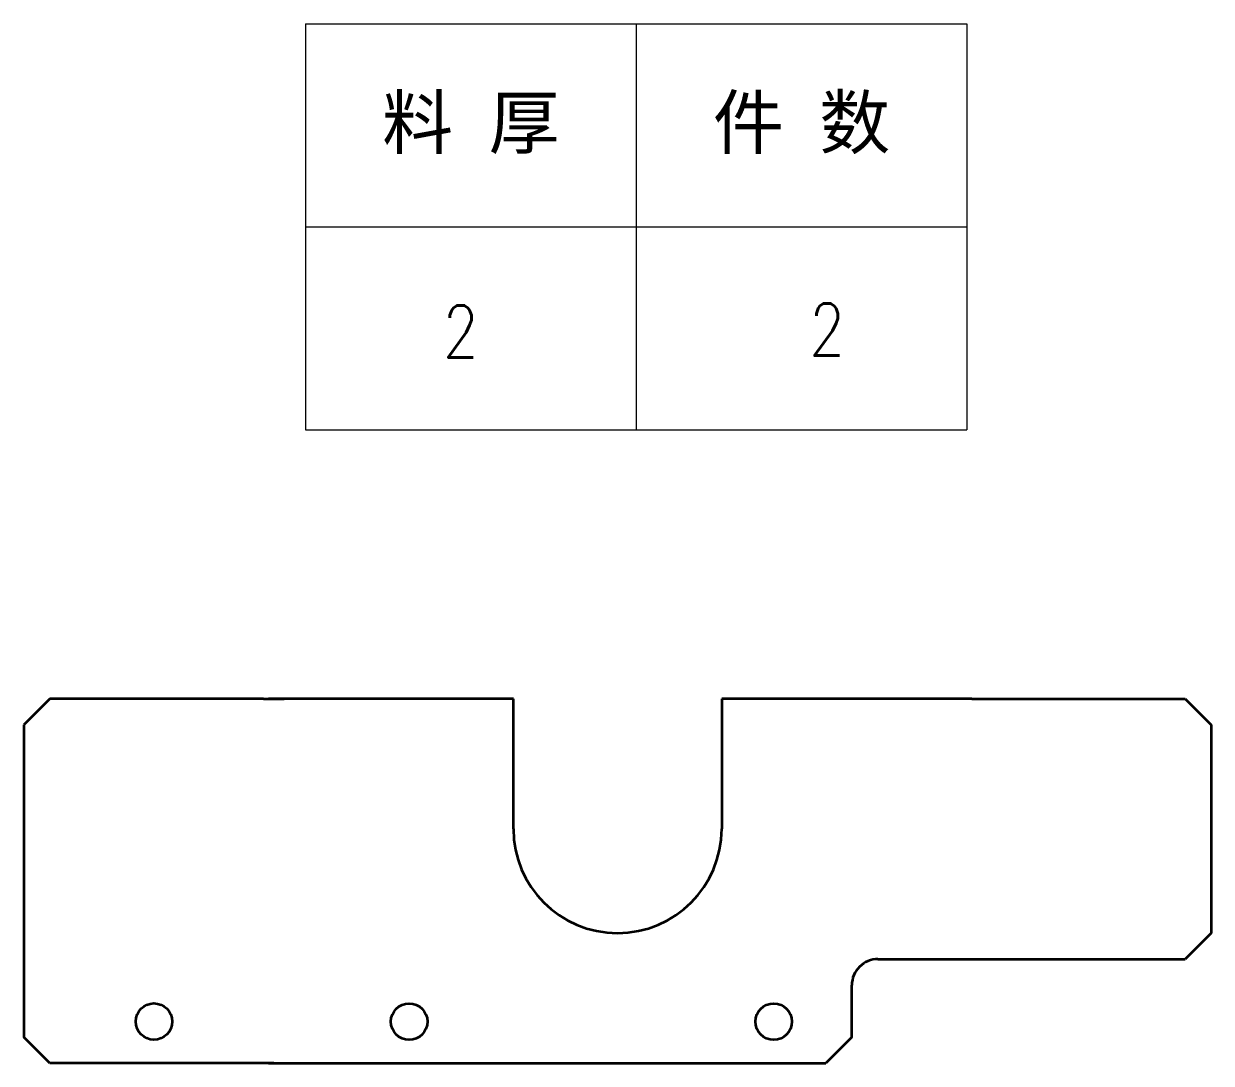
# Model space of a CAD drawing. Header units: millimetres. Extents: x 1333 to 359964, y -52803 to -5704.
# Drawn here: x 165892.3 to 166120.3, y -34229.1 to -34029.4 of the extents above; entities that cross this region are included whole.
import ezdxf
from ezdxf.enums import TextEntityAlignment as Align

# ---------------------------------------------------------------- set-up
doc = ezdxf.new("R2010")
doc.units = ezdxf.units.MM
doc.header["$LTSCALE"] = 0.5
doc.linetypes.add('AM_ISO02W050x2', pattern=[3.75, 3, -0.75])
doc.linetypes.add('DASHED', pattern=[15, 12, -3])
for name, color, linetype, lineweight in [('标注线', 3, 'Continuous', 18), ('粗实线', 7, 'Continuous', 35), ('虚线', 1, 'AM_ISO02W050x2', 18)]:
    doc.layers.add(name, color=color, linetype=linetype, lineweight=lineweight)
doc.styles.add('DIM', font='romans.shx', dxfattribs={"width": 0.8, "bigfont": 'bigfont.shx'})
doc.styles.get("Standard").update_dxf_attribs({"font": 'simplex.shx'})

# ---------------------------------------------------------------- blocks, each defined once
blk = doc.blocks.new('*T481')
at = {"color": 0, "linetype": 'ByBlock', "lineweight": -2, "transparency": 16777216}
for p, q in [((0, 0), (127, 0)), ((0, 0), (0, -78)), ((63.5, 0), (63.5, -78)), ((127, 0), (127, -78)), ((0, -39), (127, -39)), ((0, -78), (127, -78))]:
    blk.add_line(p, q, dxfattribs=at)
at = {"color": 0, "transparency": 16777216, "char_height": 10, "width": 60.5, "attachment_point": 5}
for s, insert in [('{\\fSimSun|b0|i0|c134|p2;料 厚}', (31.75, -19.5)), ('{\\fSimSun|b0|i0|c134|p2;件 数}', (95.25, -19.5))]:
    blk.add_mtext(s, dxfattribs=dict(at, insert=insert))
blk = doc.blocks.new('拆图参数')
blk.add_blockref('*T481', (-63.5, 78))
at = {"style": 'DIM', "width": 0.8}
blk.add_attdef('6', text='', height=10, dxfattribs=at).set_placement((-37.13, 18.91), align=Align.MIDDLE_LEFT)
blk.add_attdef('1', text='', height=10, dxfattribs=at).set_placement((36.65, 19.27), align=Align.MIDDLE_CENTER)

msp = doc.modelspace()

# ---------------------------------------------------------------- linework, layer by layer
at = {"layer": '粗实线', "lineweight": 35, "ltscale": 0.176777}
for p, q in [((165897.339, -34159.073), (165892.339, -34164.072)), ((166115.339, -34159.086), (166120.339, -34164.086)), ((166120.339, -34204.086), (166115.339, -34209.086)), ((165897.331, -34229.065), (165892.332, -34224.064)), ((166051.335, -34224.082), (166046.335, -34229.082))]:
    msp.add_line(p, q, dxfattribs=at)
at = {"layer": '粗实线', "lineweight": 35}
for p, q in [((165938.339, -34159.078), (165897.339, -34159.073)), ((165986.339, -34159.078), (165943.339, -34159.075)), ((165986.338, -34184.078), (165986.339, -34159.078)), ((166026.339, -34159.08), (166026.338, -34184.08)), ((166069.339, -34159.083), (166026.339, -34159.08)), ((166074.339, -34159.086), (166115.339, -34159.086)), ((165892.339, -34164.072), (165892.334, -34204.072)), ((166120.339, -34164.086), (166120.339, -34204.086)), ((166074.339, -34209.086), (166115.339, -34209.086)), ((165938.331, -34229.07), (165897.331, -34229.065)), ((165943.335, -34229.075), (166046.335, -34229.082))]:
    msp.add_line(p, q, dxfattribs=at)
at = {"layer": '粗实线', "lineweight": 35, "ltscale": 0.1}
for p, q in [((165938.339, -34159.077), (165942.339, -34159.078)), ((165943.339, -34159.075), (165939.339, -34159.075)), ((166073.339, -34159.083), (166069.339, -34159.083)), ((166074.339, -34159.086), (166070.339, -34159.086)), ((166069.336, -34209.083), (166073.336, -34209.083)), ((166070.339, -34209.086), (166074.339, -34209.086)), ((165939.335, -34229.075), (165943.335, -34229.075))]:
    msp.add_line(p, q, dxfattribs=at)
at = {"layer": '粗实线', "lineweight": 35, "ltscale": 0.499799}
msp.add_line((165892.334, -34204.072), (165892.332, -34224.064), dxfattribs=at)
at = {"layer": '粗实线', "lineweight": 35, "ltscale": 0.325}
msp.add_line((166056.336, -34209.082), (166069.336, -34209.083), dxfattribs=at)
at = {"layer": '粗实线', "lineweight": 35, "ltscale": 0.25}
msp.add_line((166051.335, -34224.082), (166051.336, -34214.082), dxfattribs=at)
at = {"layer": '粗实线', "lineweight": 35, "ltscale": 0.05}
for p, q in [((165940.331, -34229.07), (165938.331, -34229.07)), ((165940.331, -34229.076), (165942.331, -34229.077))]:
    msp.add_line(p, q, dxfattribs=at)
at = {"layer": '粗实线', "lineweight": 35}
for centre in [(165917.332, -34221.067), (165966.335, -34221.077), (166036.335, -34221.081)]:
    msp.add_circle(centre, 3.5, dxfattribs=at)
for centre, radius, start, end in [((166006.338, -34184.079), 20, 179.99655, 359.99655), ((166056.336, -34214.082), 5, 89.99655, 179.99655)]:
    msp.add_arc(centre, radius, start, end, dxfattribs=at)
at = {"layer": '虚线', "linetype": 'DASHED', "lineweight": 13, "ltscale": 6.47071e-05}
for p, q in [((165942.339, -34159.078), (165942.339, -34159.075)), ((166070.339, -34159.086), (166070.339, -34159.083))]:
    msp.add_line(p, q, dxfattribs=at)
at = {"layer": '虚线', "linetype": 'DASHED', "lineweight": 13, "ltscale": 2.88255e-05}
msp.add_line((166072.339, -34209.086), (166072.339, -34209.085), dxfattribs=at)

# ---------------------------------------------------------------- block references
at = {"layer": '标注线'}
msp.add_blockref('拆图参数', (166009.927, -34107.413), dxfattribs=at).add_auto_attribs({'1': '2', '6': '2'})

doc.saveas('drawing.dxf')
